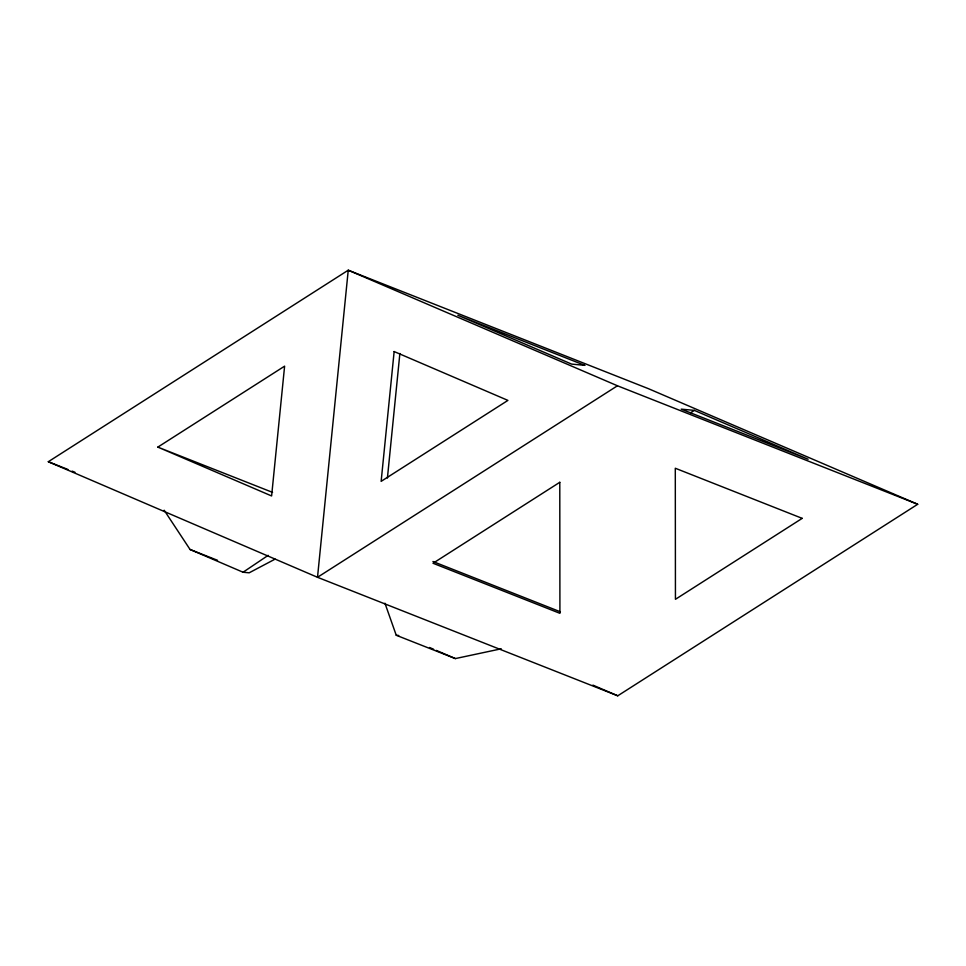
<?xml version="1.0" encoding="UTF-8"?>
<svg xmlns="http://www.w3.org/2000/svg" width="966" height="966" viewBox="0 0 966 966"><rect width="100%" height="100%" fill="white"/><g stroke="black" fill="none" stroke-linecap="round" stroke-linejoin="round"><path stroke-width="1.45" d="M387.414 478.037L399.876 353.484M164.184 510.241L190.048 549.473L243.058 572.234L268.186 555.341M48.3 461.724L348.243 270.202L648.488 388.706L917.7 504.276L617.757 695.798L317.512 577.294L48.3 461.724L67.946 469.476M157.832 447.113L284.608 366.162L271.615 495.956L157.832 447.113L272.557 492.382M617.455 385.784L317.512 577.294L348.243 270.202L617.455 385.784L917.7 504.276M690.557 412.784L694.325 410.381L808.107 459.236L681.211 409.149L694.325 410.381M275.117 559.109L249.168 572.814L243.058 572.234M384.951 603.231L396.241 635.254L455.36 658.583L501.257 648.802M396.241 635.254L398.692 635.483M432.925 561.512L560.365 611.804M72.148 471.13L74.962 472.241M190.048 549.473L217.543 560.328M592.907 685.123L617.757 695.798M429.544 647.498L433.613 649.249M436.33 650.408L455.36 658.583M394.14 351.552L381.147 481.346L507.923 400.395L394.14 351.552M559.785 482.3L433.022 563.25L559.918 613.325L559.785 482.3M802.203 518.356L675.439 599.306L675.294 468.244L802.203 518.356M584.732 365.341L571.618 364.097L457.836 315.254L584.732 365.341"/></g></svg>
